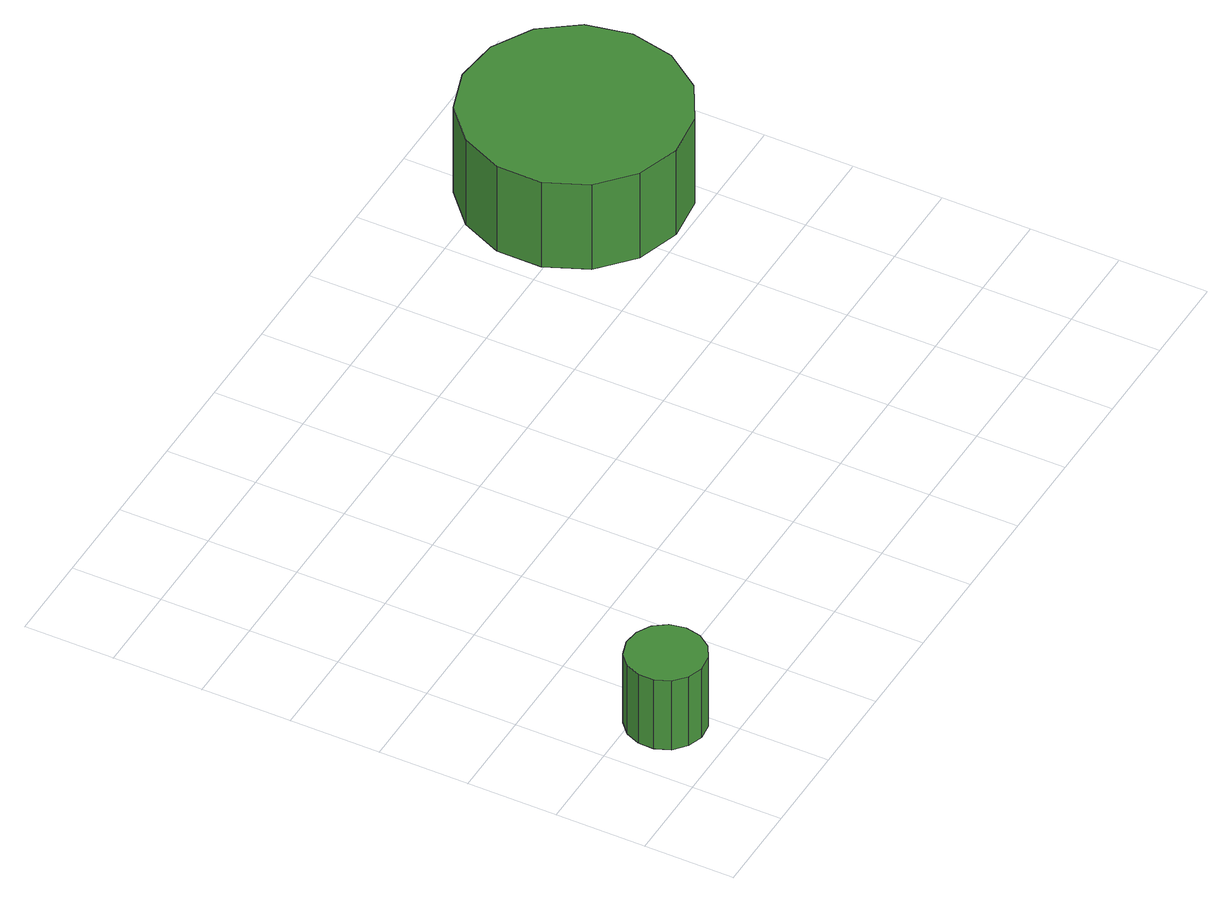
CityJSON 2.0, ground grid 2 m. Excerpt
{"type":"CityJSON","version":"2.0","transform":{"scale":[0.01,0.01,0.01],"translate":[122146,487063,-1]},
"CityObjects":{
"tree1":{"type":"SolitaryVegetationObject","attributes":{"function":"something"},"geometry":[{"type":"MultiSurface","lod":"1","boundaries":[[[0,1,2,3,4,5,6,7,8,9,10,11,12,13,14]],[[15,16,17,18,19,20,21,22,23,24,25,26,27,28,29]],[[0,29,28,1]],[[1,28,27,2]],[[2,27,26,3]],[[3,26,25,4]],[[4,25,24,5]],[[5,24,23,6]],[[6,23,22,7]],[[7,22,21,8]],[[8,21,20,9]],[[9,20,19,10]],[[10,19,18,11]],[[11,18,17,12]],[[12,17,16,13]],[[13,16,15,14]],[[14,15,29,0]]]}]},
"tree2":{"type":"SolitaryVegetationObject","attributes":{"function":"something"},"geometry":[{"type":"MultiSurface","lod":"1","boundaries":[[[30,31,32,33,34,35,36,37,38,39,40,41,42,43,44]],[[45,46,47,48,49,50,51,52,53,54,55,56,57,58,59]],[[30,59,58,31]],[[31,58,57,32]],[[32,57,56,33]],[[33,56,55,34]],[[34,55,54,35]],[[35,54,53,36]],[[36,53,52,37]],[[37,52,51,38]],[[38,51,50,39]],[[39,50,49,40]],[[40,49,48,41]],[[41,48,47,42]],[[42,47,46,43]],[[43,46,45,44]],[[44,45,59,30]]]}]}
},
"vertices":[
[217,130,286],[210,165,286],[189,194,286],[158,211,286],[123,215,286],[89,204,286],[62,180,286],[48,148,286],[48,112,286],[62,79,286],[89,55,286],[123,44,286],[158,48,286],[189,66,286],[210,95,286],[210,95,104],[189,66,104],[158,48,104],[123,44,104],[89,55,104],[62,79,104],[48,112,104],[48,148,104],[62,180,104],[89,204,104],[123,215,104],[158,211,104],[189,194,104],[210,165,104],[217,130,104],
[1722,1055,308],[1701,1154,308],[1642,1236,308],[1554,1286,308],[1454,1297,308],[1358,1266,308],[1283,1198,308],[1242,1106,308],[1242,1005,308],[1283,913,308],[1358,845,308],[1454,814,308],[1554,825,308],[1642,875,308],[1701,957,308],[1701,957,84],[1642,875,84],[1554,825,84],[1454,814,84],[1358,845,84],[1283,913,84],[1242,1005,84],[1242,1106,84],[1283,1198,84],[1358,1266,84],[1454,1297,84],[1554,1286,84],[1642,1236,84],[1701,1154,84],[1722,1055,84]
]}
